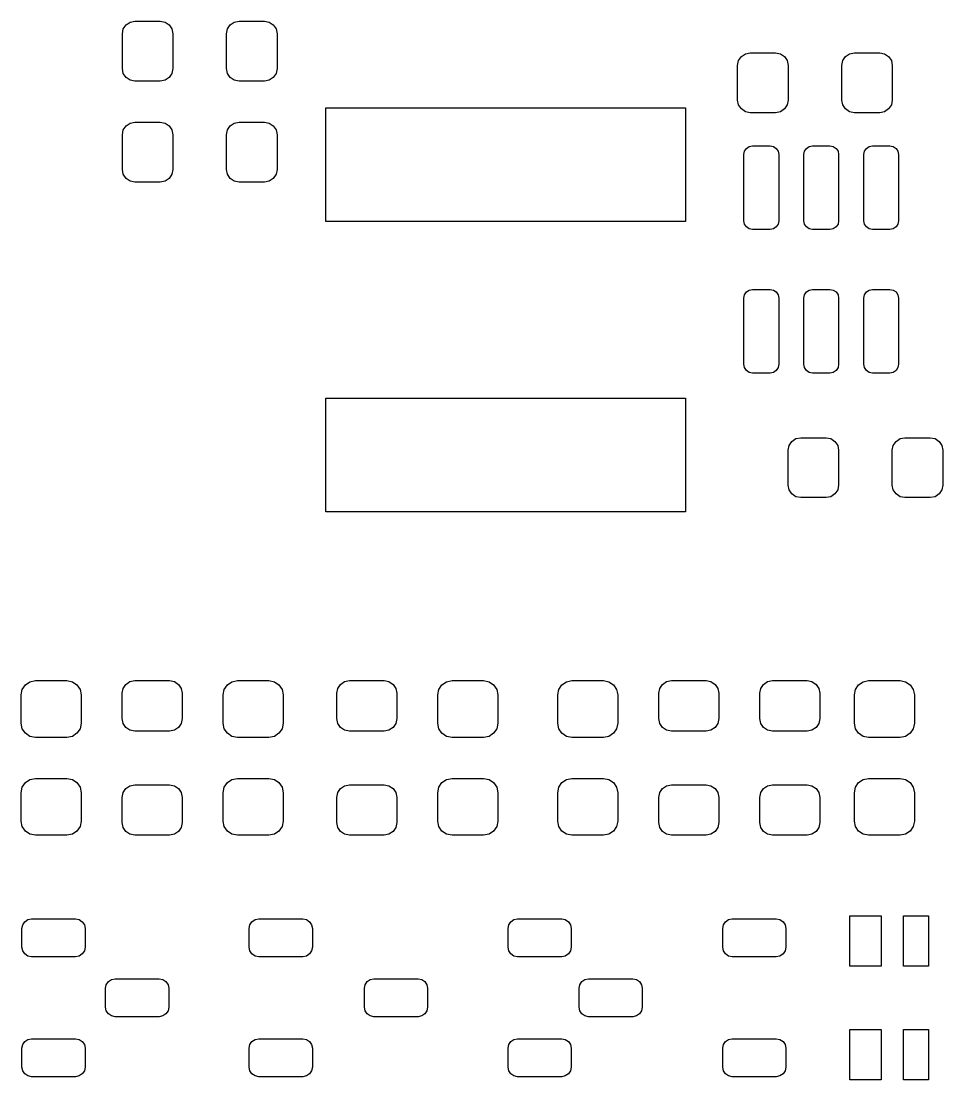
# Model space of a CAD drawing. Extents: x 0.4 to 99.5, y 0.8 to 59.5.
# Drawn here: x 64.42 to 79.02, y 12.3 to 29.07 of the extents above; entities that cross this region are included whole.
import ezdxf

# ---------------------------------------------------------------- set-up
doc = ezdxf.new("R2010")
doc.units = 0
doc.layers.add('BLACK', color=7, linetype='CONTINUOUS')

msp = doc.modelspace()

# ---------------------------------------------------------------- linework, layer by layer
at = {"layer": 'BLACK', "linetype": 'CONTINUOUS'}
for p, q in [((66.086483, 29.016421), (66.151367, 29.059776)), ((66.151367, 29.059776), (66.227904, 29.075)), ((66.227904, 29.075), (66.627904, 29.075)), ((66.627904, 29.075), (66.704441, 29.059776)), ((66.704441, 29.059776), (66.769325, 29.016421)), ((67.736483, 29.016421), (67.801367, 29.059776)), ((67.801367, 29.059776), (67.877904, 29.075)), ((67.877904, 29.075), (68.277904, 29.075)), ((68.277904, 29.075), (68.354441, 29.059776)), ((68.354441, 29.059776), (68.419325, 29.016421)), ((66.027904, 28.875), (66.043128, 28.951537)), ((66.027904, 28.325), (66.027904, 28.875)), ((66.043128, 28.951537), (66.086483, 29.016421)), ((66.769325, 29.016421), (66.81268, 28.951537)), ((66.81268, 28.951537), (66.827904, 28.875)), ((66.827904, 28.875), (66.827904, 28.325)), ((67.677904, 28.875), (67.693128, 28.951537)), ((67.677904, 28.325), (67.677904, 28.875)), ((67.693128, 28.951537), (67.736483, 29.016421)), ((68.419325, 29.016421), (68.46268, 28.951537)), ((68.46268, 28.951537), (68.477904, 28.875)), ((68.477904, 28.875), (68.477904, 28.325)), ((75.833579, 28.516421), (75.898463, 28.559776)), ((75.898463, 28.559776), (75.975, 28.575)), ((75.975, 28.575), (76.375, 28.575)), ((76.375, 28.575), (76.451537, 28.559776)), ((76.451537, 28.559776), (76.516421, 28.516421)), ((77.483579, 28.516421), (77.548463, 28.559776)), ((77.548463, 28.559776), (77.625, 28.575)), ((77.625, 28.575), (78.025, 28.575)), ((78.025, 28.575), (78.101537, 28.559776)), ((78.101537, 28.559776), (78.166421, 28.516421)), ((75.775, 28.375), (75.790224, 28.451537)), ((75.775, 27.825), (75.775, 28.375)), ((75.790224, 28.451537), (75.833579, 28.516421)), ((76.516421, 28.516421), (76.559776, 28.451537)), ((76.559776, 28.451537), (76.575, 28.375)), ((76.575, 28.375), (76.575, 27.825)), ((77.425, 28.375), (77.440224, 28.451537)), ((77.425, 27.825), (77.425, 28.375)), ((77.440224, 28.451537), (77.483579, 28.516421)), ((78.166421, 28.516421), (78.209776, 28.451537)), ((78.209776, 28.451537), (78.225, 28.375)), ((78.225, 28.375), (78.225, 27.825)), ((66.043128, 28.248463), (66.027904, 28.325)), ((66.086483, 28.183579), (66.043128, 28.248463)), ((66.151367, 28.140224), (66.086483, 28.183579)), ((66.769325, 28.183579), (66.704441, 28.140224)), ((66.81268, 28.248463), (66.769325, 28.183579)), ((66.827904, 28.325), (66.81268, 28.248463)), ((67.693128, 28.248463), (67.677904, 28.325)), ((67.736483, 28.183579), (67.693128, 28.248463)), ((67.801367, 28.140224), (67.736483, 28.183579)), ((68.419325, 28.183579), (68.354441, 28.140224)), ((68.46268, 28.248463), (68.419325, 28.183579)), ((68.477904, 28.325), (68.46268, 28.248463)), ((66.227904, 28.125), (66.151367, 28.140224)), ((66.627904, 28.125), (66.227904, 28.125)), ((66.704441, 28.140224), (66.627904, 28.125)), ((67.877904, 28.125), (67.801367, 28.140224)), ((68.277904, 28.125), (67.877904, 28.125)), ((68.354441, 28.140224), (68.277904, 28.125)), ((69.25, 25.9), (69.25, 27.7)), ((69.25, 27.7), (74.95, 27.7)), ((74.95, 27.7), (74.95, 25.9)), ((75.790224, 27.748463), (75.775, 27.825)), ((75.833579, 27.683579), (75.790224, 27.748463)), ((75.898463, 27.640224), (75.833579, 27.683579)), ((76.516421, 27.683579), (76.451537, 27.640224)), ((76.559776, 27.748463), (76.516421, 27.683579)), ((76.575, 27.825), (76.559776, 27.748463)), ((77.440224, 27.748463), (77.425, 27.825)), ((77.483579, 27.683579), (77.440224, 27.748463)), ((77.548463, 27.640224), (77.483579, 27.683579)), ((78.166421, 27.683579), (78.101537, 27.640224)), ((78.209776, 27.748463), (78.166421, 27.683579)), ((78.225, 27.825), (78.209776, 27.748463)), ((75.975, 27.625), (75.898463, 27.640224)), ((76.375, 27.625), (75.975, 27.625)), ((76.451537, 27.640224), (76.375, 27.625)), ((77.625, 27.625), (77.548463, 27.640224)), ((78.025, 27.625), (77.625, 27.625)), ((78.101537, 27.640224), (78.025, 27.625)), ((66.027904, 27.275), (66.043128, 27.351537)), ((66.043128, 27.351537), (66.086483, 27.416421)), ((66.086483, 27.416421), (66.151367, 27.459776)), ((66.151367, 27.459776), (66.227904, 27.475)), ((66.227904, 27.475), (66.627904, 27.475)), ((66.627904, 27.475), (66.704441, 27.459776)), ((66.704441, 27.459776), (66.769325, 27.416421)), ((66.769325, 27.416421), (66.81268, 27.351537)), ((66.81268, 27.351537), (66.827904, 27.275)), ((67.677904, 27.275), (67.693128, 27.351537)), ((67.693128, 27.351537), (67.736483, 27.416421)), ((67.736483, 27.416421), (67.801367, 27.459776)), ((67.801367, 27.459776), (67.877904, 27.475)), ((67.877904, 27.475), (68.277904, 27.475)), ((68.277904, 27.475), (68.354441, 27.459776)), ((68.354441, 27.459776), (68.419325, 27.416421)), ((68.419325, 27.416421), (68.46268, 27.351537)), ((68.46268, 27.351537), (68.477904, 27.275)), ((66.027904, 26.725), (66.027904, 27.275)), ((66.827904, 27.275), (66.827904, 26.725)), ((67.677904, 26.725), (67.677904, 27.275)), ((68.477904, 27.275), (68.477904, 26.725)), ((75.875, 26.9625), (75.885467, 27.015119)), ((75.885467, 27.015119), (75.915273, 27.059727)), ((75.915273, 27.059727), (75.959881, 27.089533)), ((75.959881, 27.089533), (76.0125, 27.1)), ((76.0125, 27.1), (76.2875, 27.1)), ((76.2875, 27.1), (76.340119, 27.089533)), ((76.340119, 27.089533), (76.384727, 27.059727)), ((76.384727, 27.059727), (76.414533, 27.015119)), ((76.414533, 27.015119), (76.425, 26.9625)), ((76.825, 26.9625), (76.835467, 27.015119)), ((76.835467, 27.015119), (76.865273, 27.059727)), ((76.865273, 27.059727), (76.909881, 27.089533)), ((76.909881, 27.089533), (76.9625, 27.1)), ((76.9625, 27.1), (77.2375, 27.1)), ((77.2375, 27.1), (77.290119, 27.089533)), ((77.290119, 27.089533), (77.334727, 27.059727)), ((77.334727, 27.059727), (77.364533, 27.015119)), ((77.364533, 27.015119), (77.375, 26.9625)), ((77.775, 26.9625), (77.785467, 27.015119)), ((77.785467, 27.015119), (77.815273, 27.059727)), ((77.815273, 27.059727), (77.859881, 27.089533)), ((77.859881, 27.089533), (77.9125, 27.1)), ((77.9125, 27.1), (78.1875, 27.1)), ((78.1875, 27.1), (78.240119, 27.089533)), ((78.240119, 27.089533), (78.284727, 27.059727)), ((78.284727, 27.059727), (78.314533, 27.015119)), ((78.314533, 27.015119), (78.325, 26.9625)), ((75.875, 25.9125), (75.875, 26.9625)), ((76.425, 26.9625), (76.425, 25.9125)), ((76.825, 25.9125), (76.825, 26.9625)), ((77.375, 26.9625), (77.375, 25.9125)), ((77.775, 25.9125), (77.775, 26.9625)), ((78.325, 26.9625), (78.325, 25.9125)), ((66.043128, 26.648463), (66.027904, 26.725)), ((66.827904, 26.725), (66.81268, 26.648463)), ((67.693128, 26.648463), (67.677904, 26.725)), ((68.477904, 26.725), (68.46268, 26.648463)), ((66.086483, 26.583579), (66.043128, 26.648463)), ((66.151367, 26.540224), (66.086483, 26.583579)), ((66.227904, 26.525), (66.151367, 26.540224)), ((66.627904, 26.525), (66.227904, 26.525)), ((66.704441, 26.540224), (66.627904, 26.525)), ((66.769325, 26.583579), (66.704441, 26.540224)), ((66.81268, 26.648463), (66.769325, 26.583579)), ((67.736483, 26.583579), (67.693128, 26.648463)), ((67.801367, 26.540224), (67.736483, 26.583579)), ((67.877904, 26.525), (67.801367, 26.540224)), ((68.277904, 26.525), (67.877904, 26.525)), ((68.354441, 26.540224), (68.277904, 26.525)), ((68.419325, 26.583579), (68.354441, 26.540224)), ((68.46268, 26.648463), (68.419325, 26.583579)), ((74.95, 25.9), (69.25, 25.9)), ((75.885467, 25.859881), (75.875, 25.9125)), ((75.915273, 25.815273), (75.885467, 25.859881)), ((76.414533, 25.859881), (76.384727, 25.815273)), ((76.425, 25.9125), (76.414533, 25.859881)), ((76.835467, 25.859881), (76.825, 25.9125)), ((76.865273, 25.815273), (76.835467, 25.859881)), ((77.364533, 25.859881), (77.334727, 25.815273)), ((77.375, 25.9125), (77.364533, 25.859881)), ((77.785467, 25.859881), (77.775, 25.9125)), ((77.815273, 25.815273), (77.785467, 25.859881)), ((78.314533, 25.859881), (78.284727, 25.815273)), ((78.325, 25.9125), (78.314533, 25.859881)), ((75.959881, 25.785467), (75.915273, 25.815273)), ((76.0125, 25.775), (75.959881, 25.785467)), ((76.2875, 25.775), (76.0125, 25.775)), ((76.340119, 25.785467), (76.2875, 25.775)), ((76.384727, 25.815273), (76.340119, 25.785467)), ((76.909881, 25.785467), (76.865273, 25.815273)), ((76.9625, 25.775), (76.909881, 25.785467)), ((77.2375, 25.775), (76.9625, 25.775)), ((77.290119, 25.785467), (77.2375, 25.775)), ((77.334727, 25.815273), (77.290119, 25.785467)), ((77.859881, 25.785467), (77.815273, 25.815273)), ((77.9125, 25.775), (77.859881, 25.785467)), ((78.1875, 25.775), (77.9125, 25.775)), ((78.240119, 25.785467), (78.1875, 25.775)), ((78.284727, 25.815273), (78.240119, 25.785467)), ((75.875, 24.6875), (75.885467, 24.740119)), ((75.875, 23.6375), (75.875, 24.6875)), ((75.885467, 24.740119), (75.915273, 24.784727)), ((75.915273, 24.784727), (75.959881, 24.814533)), ((75.959881, 24.814533), (76.0125, 24.825)), ((76.0125, 24.825), (76.2875, 24.825)), ((76.2875, 24.825), (76.340119, 24.814533)), ((76.340119, 24.814533), (76.384727, 24.784727)), ((76.384727, 24.784727), (76.414533, 24.740119)), ((76.414533, 24.740119), (76.425, 24.6875)), ((76.425, 24.6875), (76.425, 23.6375)), ((76.825, 24.6875), (76.835467, 24.740119)), ((76.825, 23.6375), (76.825, 24.6875)), ((76.835467, 24.740119), (76.865273, 24.784727)), ((76.865273, 24.784727), (76.909881, 24.814533)), ((76.909881, 24.814533), (76.9625, 24.825)), ((76.9625, 24.825), (77.2375, 24.825)), ((77.2375, 24.825), (77.290119, 24.814533)), ((77.290119, 24.814533), (77.334727, 24.784727)), ((77.334727, 24.784727), (77.364533, 24.740119)), ((77.364533, 24.740119), (77.375, 24.6875)), ((77.375, 24.6875), (77.375, 23.6375)), ((77.775, 24.6875), (77.785467, 24.740119)), ((77.775, 23.6375), (77.775, 24.6875)), ((77.785467, 24.740119), (77.815273, 24.784727)), ((77.815273, 24.784727), (77.859881, 24.814533)), ((77.859881, 24.814533), (77.9125, 24.825)), ((77.9125, 24.825), (78.1875, 24.825)), ((78.1875, 24.825), (78.240119, 24.814533)), ((78.240119, 24.814533), (78.284727, 24.784727)), ((78.284727, 24.784727), (78.314533, 24.740119)), ((78.314533, 24.740119), (78.325, 24.6875)), ((78.325, 24.6875), (78.325, 23.6375)), ((75.885467, 23.584881), (75.875, 23.6375)), ((75.915273, 23.540273), (75.885467, 23.584881)), ((75.959881, 23.510467), (75.915273, 23.540273)), ((76.0125, 23.5), (75.959881, 23.510467)), ((76.2875, 23.5), (76.0125, 23.5)), ((76.340119, 23.510467), (76.2875, 23.5)), ((76.384727, 23.540273), (76.340119, 23.510467)), ((76.414533, 23.584881), (76.384727, 23.540273)), ((76.425, 23.6375), (76.414533, 23.584881)), ((76.835467, 23.584881), (76.825, 23.6375)), ((76.865273, 23.540273), (76.835467, 23.584881)), ((76.909881, 23.510467), (76.865273, 23.540273)), ((76.9625, 23.5), (76.909881, 23.510467)), ((77.2375, 23.5), (76.9625, 23.5)), ((77.290119, 23.510467), (77.2375, 23.5)), ((77.334727, 23.540273), (77.290119, 23.510467)), ((77.364533, 23.584881), (77.334727, 23.540273)), ((77.375, 23.6375), (77.364533, 23.584881)), ((77.785467, 23.584881), (77.775, 23.6375)), ((77.815273, 23.540273), (77.785467, 23.584881)), ((77.859881, 23.510467), (77.815273, 23.540273)), ((77.9125, 23.5), (77.859881, 23.510467)), ((78.1875, 23.5), (77.9125, 23.5)), ((78.240119, 23.510467), (78.1875, 23.5)), ((78.284727, 23.540273), (78.240119, 23.510467)), ((78.314533, 23.584881), (78.284727, 23.540273)), ((78.325, 23.6375), (78.314533, 23.584881)), ((69.25, 21.3), (69.25, 23.1)), ((69.25, 23.1), (74.95, 23.1)), ((74.95, 23.1), (74.95, 21.3)), ((76.575, 22.275), (76.590224, 22.351537)), ((76.590224, 22.351537), (76.633579, 22.416421)), ((76.633579, 22.416421), (76.698463, 22.459776)), ((76.698463, 22.459776), (76.775, 22.475)), ((76.775, 22.475), (77.175, 22.475)), ((77.175, 22.475), (77.251537, 22.459776)), ((77.251537, 22.459776), (77.316421, 22.416421)), ((77.316421, 22.416421), (77.359776, 22.351537)), ((77.359776, 22.351537), (77.375, 22.275)), ((78.225, 22.275), (78.240224, 22.351537)), ((78.240224, 22.351537), (78.283579, 22.416421)), ((78.283579, 22.416421), (78.348463, 22.459776)), ((78.348463, 22.459776), (78.425, 22.475)), ((78.425, 22.475), (78.825, 22.475)), ((78.825, 22.475), (78.901537, 22.459776)), ((78.901537, 22.459776), (78.966421, 22.416421)), ((78.966421, 22.416421), (79.009776, 22.351537)), ((79.009776, 22.351537), (79.025, 22.275)), ((76.575, 21.725), (76.575, 22.275)), ((77.375, 22.275), (77.375, 21.725)), ((78.225, 21.725), (78.225, 22.275)), ((79.025, 22.275), (79.025, 21.725)), ((76.590224, 21.648463), (76.575, 21.725)), ((76.633579, 21.583579), (76.590224, 21.648463)), ((77.359776, 21.648463), (77.316421, 21.583579)), ((77.375, 21.725), (77.359776, 21.648463)), ((78.240224, 21.648463), (78.225, 21.725)), ((78.283579, 21.583579), (78.240224, 21.648463)), ((79.009776, 21.648463), (78.966421, 21.583579)), ((79.025, 21.725), (79.009776, 21.648463)), ((76.698463, 21.540224), (76.633579, 21.583579)), ((76.775, 21.525), (76.698463, 21.540224)), ((77.175, 21.525), (76.775, 21.525)), ((77.251537, 21.540224), (77.175, 21.525)), ((77.316421, 21.583579), (77.251537, 21.540224)), ((78.348463, 21.540224), (78.283579, 21.583579)), ((78.425, 21.525), (78.348463, 21.540224)), ((78.825, 21.525), (78.425, 21.525)), ((78.901537, 21.540224), (78.825, 21.525)), ((78.966421, 21.583579), (78.901537, 21.540224)), ((74.95, 21.3), (69.25, 21.3)), ((64.563896, 18.607873), (64.65, 18.625)), ((64.65, 18.625), (65.15, 18.625)), ((65.15, 18.625), (65.236104, 18.607873)), ((66.148463, 18.609776), (66.225, 18.625)), ((66.225, 18.625), (66.775, 18.625)), ((66.775, 18.625), (66.851537, 18.609776)), ((67.763896, 18.607873), (67.85, 18.625)), ((67.85, 18.625), (68.35, 18.625)), ((68.35, 18.625), (68.436104, 18.607873)), ((69.548463, 18.609776), (69.625, 18.625)), ((69.625, 18.625), (70.175, 18.625)), ((70.175, 18.625), (70.251537, 18.609776)), ((71.163896, 18.607873), (71.25, 18.625)), ((71.25, 18.625), (71.75, 18.625)), ((71.75, 18.625), (71.836104, 18.607873)), ((73.063896, 18.607873), (73.15, 18.625)), ((73.15, 18.625), (73.65, 18.625)), ((73.65, 18.625), (73.736104, 18.607873)), ((74.648463, 18.609776), (74.725, 18.625)), ((74.725, 18.625), (75.275, 18.625)), ((75.275, 18.625), (75.351537, 18.609776)), ((76.248463, 18.609776), (76.325, 18.625)), ((76.325, 18.625), (76.875, 18.625)), ((76.875, 18.625), (76.951537, 18.609776)), ((77.763896, 18.607873), (77.85, 18.625)), ((77.85, 18.625), (78.35, 18.625)), ((78.35, 18.625), (78.436104, 18.607873)), ((64.425, 18.4), (64.442127, 18.486104)), ((64.442127, 18.486104), (64.490901, 18.559099)), ((64.490901, 18.559099), (64.563896, 18.607873)), ((65.236104, 18.607873), (65.309099, 18.559099)), ((65.309099, 18.559099), (65.357873, 18.486104)), ((65.357873, 18.486104), (65.375, 18.4)), ((66.025, 18.425), (66.040224, 18.501537)), ((66.040224, 18.501537), (66.083579, 18.566421)), ((66.083579, 18.566421), (66.148463, 18.609776)), ((66.851537, 18.609776), (66.916421, 18.566421)), ((66.916421, 18.566421), (66.959776, 18.501537)), ((66.959776, 18.501537), (66.975, 18.425)), ((67.625, 18.4), (67.642127, 18.486104)), ((67.642127, 18.486104), (67.690901, 18.559099)), ((67.690901, 18.559099), (67.763896, 18.607873)), ((68.436104, 18.607873), (68.509099, 18.559099)), ((68.509099, 18.559099), (68.557873, 18.486104)), ((68.557873, 18.486104), (68.575, 18.4)), ((69.425, 18.425), (69.440224, 18.501537)), ((69.440224, 18.501537), (69.483579, 18.566421)), ((69.483579, 18.566421), (69.548463, 18.609776)), ((70.251537, 18.609776), (70.316421, 18.566421)), ((70.316421, 18.566421), (70.359776, 18.501537)), ((70.359776, 18.501537), (70.375, 18.425)), ((71.025, 18.4), (71.042127, 18.486104)), ((71.042127, 18.486104), (71.090901, 18.559099)), ((71.090901, 18.559099), (71.163896, 18.607873)), ((71.836104, 18.607873), (71.909099, 18.559099)), ((71.909099, 18.559099), (71.957873, 18.486104)), ((71.957873, 18.486104), (71.975, 18.4)), ((72.925, 18.4), (72.942127, 18.486104)), ((72.942127, 18.486104), (72.990901, 18.559099)), ((72.990901, 18.559099), (73.063896, 18.607873)), ((73.736104, 18.607873), (73.809099, 18.559099)), ((73.809099, 18.559099), (73.857873, 18.486104)), ((73.857873, 18.486104), (73.875, 18.4)), ((74.525, 18.425), (74.540224, 18.501537)), ((74.540224, 18.501537), (74.583579, 18.566421)), ((74.583579, 18.566421), (74.648463, 18.609776)), ((75.351537, 18.609776), (75.416421, 18.566421)), ((75.416421, 18.566421), (75.459776, 18.501537)), ((75.459776, 18.501537), (75.475, 18.425)), ((76.125, 18.425), (76.140224, 18.501537)), ((76.140224, 18.501537), (76.183579, 18.566421)), ((76.183579, 18.566421), (76.248463, 18.609776)), ((76.951537, 18.609776), (77.016421, 18.566421)), ((77.016421, 18.566421), (77.059776, 18.501537)), ((77.059776, 18.501537), (77.075, 18.425)), ((77.625, 18.4), (77.642127, 18.486104)), ((77.642127, 18.486104), (77.690901, 18.559099)), ((77.690901, 18.559099), (77.763896, 18.607873)), ((78.436104, 18.607873), (78.509099, 18.559099)), ((78.509099, 18.559099), (78.557873, 18.486104)), ((78.557873, 18.486104), (78.575, 18.4)), ((64.425, 17.95), (64.425, 18.4)), ((65.375, 18.4), (65.375, 17.95)), ((66.025, 18.025), (66.025, 18.425)), ((66.975, 18.425), (66.975, 18.025)), ((67.625, 17.95), (67.625, 18.4)), ((68.575, 18.4), (68.575, 17.95)), ((69.425, 18.025), (69.425, 18.425)), ((70.375, 18.425), (70.375, 18.025)), ((71.025, 17.95), (71.025, 18.4)), ((71.975, 18.4), (71.975, 17.95)), ((72.925, 17.95), (72.925, 18.4)), ((73.875, 18.4), (73.875, 17.95)), ((74.525, 18.025), (74.525, 18.425)), ((75.475, 18.425), (75.475, 18.025)), ((76.125, 18.025), (76.125, 18.425)), ((77.075, 18.425), (77.075, 18.025)), ((77.625, 17.95), (77.625, 18.4)), ((78.575, 18.4), (78.575, 17.95)), ((64.442127, 17.863896), (64.425, 17.95)), ((65.375, 17.95), (65.357873, 17.863896)), ((66.040224, 17.948463), (66.025, 18.025)), ((66.975, 18.025), (66.959776, 17.948463)), ((67.642127, 17.863896), (67.625, 17.95)), ((68.575, 17.95), (68.557873, 17.863896)), ((69.440224, 17.948463), (69.425, 18.025)), ((70.375, 18.025), (70.359776, 17.948463)), ((71.042127, 17.863896), (71.025, 17.95)), ((71.975, 17.95), (71.957873, 17.863896)), ((72.942127, 17.863896), (72.925, 17.95)), ((73.875, 17.95), (73.857873, 17.863896)), ((74.540224, 17.948463), (74.525, 18.025)), ((75.475, 18.025), (75.459776, 17.948463)), ((76.140224, 17.948463), (76.125, 18.025)), ((77.075, 18.025), (77.059776, 17.948463)), ((77.642127, 17.863896), (77.625, 17.95)), ((78.575, 17.95), (78.557873, 17.863896)), ((64.490901, 17.790901), (64.442127, 17.863896)), ((64.563896, 17.742127), (64.490901, 17.790901)), ((65.309099, 17.790901), (65.236104, 17.742127)), ((65.357873, 17.863896), (65.309099, 17.790901)), ((66.083579, 17.883579), (66.040224, 17.948463)), ((66.148463, 17.840224), (66.083579, 17.883579)), ((66.225, 17.825), (66.148463, 17.840224)), ((66.775, 17.825), (66.225, 17.825)), ((66.851537, 17.840224), (66.775, 17.825)), ((66.916421, 17.883579), (66.851537, 17.840224)), ((66.959776, 17.948463), (66.916421, 17.883579)), ((67.690901, 17.790901), (67.642127, 17.863896)), ((67.763896, 17.742127), (67.690901, 17.790901)), ((68.509099, 17.790901), (68.436104, 17.742127)), ((68.557873, 17.863896), (68.509099, 17.790901)), ((69.483579, 17.883579), (69.440224, 17.948463)), ((69.548463, 17.840224), (69.483579, 17.883579)), ((69.625, 17.825), (69.548463, 17.840224)), ((70.175, 17.825), (69.625, 17.825)), ((70.251537, 17.840224), (70.175, 17.825)), ((70.316421, 17.883579), (70.251537, 17.840224)), ((70.359776, 17.948463), (70.316421, 17.883579)), ((71.090901, 17.790901), (71.042127, 17.863896)), ((71.163896, 17.742127), (71.090901, 17.790901)), ((71.909099, 17.790901), (71.836104, 17.742127)), ((71.957873, 17.863896), (71.909099, 17.790901)), ((72.990901, 17.790901), (72.942127, 17.863896)), ((73.063896, 17.742127), (72.990901, 17.790901)), ((73.809099, 17.790901), (73.736104, 17.742127)), ((73.857873, 17.863896), (73.809099, 17.790901)), ((74.583579, 17.883579), (74.540224, 17.948463)), ((74.648463, 17.840224), (74.583579, 17.883579)), ((74.725, 17.825), (74.648463, 17.840224)), ((75.275, 17.825), (74.725, 17.825)), ((75.351537, 17.840224), (75.275, 17.825)), ((75.416421, 17.883579), (75.351537, 17.840224)), ((75.459776, 17.948463), (75.416421, 17.883579)), ((76.183579, 17.883579), (76.140224, 17.948463)), ((76.248463, 17.840224), (76.183579, 17.883579)), ((76.325, 17.825), (76.248463, 17.840224)), ((76.875, 17.825), (76.325, 17.825)), ((76.951537, 17.840224), (76.875, 17.825)), ((77.016421, 17.883579), (76.951537, 17.840224)), ((77.059776, 17.948463), (77.016421, 17.883579)), ((77.690901, 17.790901), (77.642127, 17.863896)), ((77.763896, 17.742127), (77.690901, 17.790901)), ((78.509099, 17.790901), (78.436104, 17.742127)), ((78.557873, 17.863896), (78.509099, 17.790901)), ((64.65, 17.725), (64.563896, 17.742127)), ((65.15, 17.725), (64.65, 17.725)), ((65.236104, 17.742127), (65.15, 17.725)), ((67.85, 17.725), (67.763896, 17.742127)), ((68.35, 17.725), (67.85, 17.725)), ((68.436104, 17.742127), (68.35, 17.725)), ((71.25, 17.725), (71.163896, 17.742127)), ((71.75, 17.725), (71.25, 17.725)), ((71.836104, 17.742127), (71.75, 17.725)), ((73.15, 17.725), (73.063896, 17.742127)), ((73.65, 17.725), (73.15, 17.725)), ((73.736104, 17.742127), (73.65, 17.725)), ((77.85, 17.725), (77.763896, 17.742127)), ((78.35, 17.725), (77.85, 17.725)), ((78.436104, 17.742127), (78.35, 17.725)), ((64.442127, 16.936104), (64.490901, 17.009099)), ((64.490901, 17.009099), (64.563896, 17.057873)), ((64.563896, 17.057873), (64.65, 17.075)), ((64.65, 17.075), (65.15, 17.075)), ((65.15, 17.075), (65.236104, 17.057873)), ((65.236104, 17.057873), (65.309099, 17.009099)), ((65.309099, 17.009099), (65.357873, 16.936104)), ((66.083579, 16.916421), (66.148463, 16.959776)), ((66.148463, 16.959776), (66.225, 16.975)), ((66.225, 16.975), (66.775, 16.975)), ((66.775, 16.975), (66.851537, 16.959776)), ((66.851537, 16.959776), (66.916421, 16.916421)), ((67.642127, 16.936104), (67.690901, 17.009099)), ((67.690901, 17.009099), (67.763896, 17.057873)), ((67.763896, 17.057873), (67.85, 17.075)), ((67.85, 17.075), (68.35, 17.075)), ((68.35, 17.075), (68.436104, 17.057873)), ((68.436104, 17.057873), (68.509099, 17.009099)), ((68.509099, 17.009099), (68.557873, 16.936104)), ((69.483579, 16.916421), (69.548463, 16.959776)), ((69.548463, 16.959776), (69.625, 16.975)), ((69.625, 16.975), (70.175, 16.975)), ((70.175, 16.975), (70.251537, 16.959776)), ((70.251537, 16.959776), (70.316421, 16.916421)), ((71.042127, 16.936104), (71.090901, 17.009099)), ((71.090901, 17.009099), (71.163896, 17.057873)), ((71.163896, 17.057873), (71.25, 17.075)), ((71.25, 17.075), (71.75, 17.075)), ((71.75, 17.075), (71.836104, 17.057873)), ((71.836104, 17.057873), (71.909099, 17.009099)), ((71.909099, 17.009099), (71.957873, 16.936104)), ((72.942127, 16.936104), (72.990901, 17.009099)), ((72.990901, 17.009099), (73.063896, 17.057873)), ((73.063896, 17.057873), (73.15, 17.075)), ((73.15, 17.075), (73.65, 17.075)), ((73.65, 17.075), (73.736104, 17.057873)), ((73.736104, 17.057873), (73.809099, 17.009099)), ((73.809099, 17.009099), (73.857873, 16.936104)), ((74.583579, 16.916421), (74.648463, 16.959776)), ((74.648463, 16.959776), (74.725, 16.975)), ((74.725, 16.975), (75.275, 16.975)), ((75.275, 16.975), (75.351537, 16.959776)), ((75.351537, 16.959776), (75.416421, 16.916421)), ((76.183579, 16.916421), (76.248463, 16.959776)), ((76.248463, 16.959776), (76.325, 16.975)), ((76.325, 16.975), (76.875, 16.975)), ((76.875, 16.975), (76.951537, 16.959776)), ((76.951537, 16.959776), (77.016421, 16.916421)), ((77.642127, 16.936104), (77.690901, 17.009099)), ((77.690901, 17.009099), (77.763896, 17.057873)), ((77.763896, 17.057873), (77.85, 17.075)), ((77.85, 17.075), (78.35, 17.075)), ((78.35, 17.075), (78.436104, 17.057873)), ((78.436104, 17.057873), (78.509099, 17.009099)), ((78.509099, 17.009099), (78.557873, 16.936104)), ((64.425, 16.85), (64.442127, 16.936104)), ((64.425, 16.4), (64.425, 16.85)), ((65.357873, 16.936104), (65.375, 16.85)), ((65.375, 16.85), (65.375, 16.4)), ((66.025, 16.775), (66.040224, 16.851537)), ((66.025, 16.375), (66.025, 16.775)), ((66.040224, 16.851537), (66.083579, 16.916421)), ((66.916421, 16.916421), (66.959776, 16.851537)), ((66.959776, 16.851537), (66.975, 16.775)), ((66.975, 16.775), (66.975, 16.375)), ((67.625, 16.85), (67.642127, 16.936104)), ((67.625, 16.4), (67.625, 16.85)), ((68.557873, 16.936104), (68.575, 16.85)), ((68.575, 16.85), (68.575, 16.4)), ((69.425, 16.775), (69.440224, 16.851537)), ((69.425, 16.375), (69.425, 16.775)), ((69.440224, 16.851537), (69.483579, 16.916421)), ((70.316421, 16.916421), (70.359776, 16.851537)), ((70.359776, 16.851537), (70.375, 16.775)), ((70.375, 16.775), (70.375, 16.375)), ((71.025, 16.85), (71.042127, 16.936104)), ((71.025, 16.4), (71.025, 16.85)), ((71.957873, 16.936104), (71.975, 16.85)), ((71.975, 16.85), (71.975, 16.4)), ((72.925, 16.85), (72.942127, 16.936104)), ((72.925, 16.4), (72.925, 16.85)), ((73.857873, 16.936104), (73.875, 16.85)), ((73.875, 16.85), (73.875, 16.4)), ((74.525, 16.775), (74.540224, 16.851537)), ((74.525, 16.375), (74.525, 16.775)), ((74.540224, 16.851537), (74.583579, 16.916421)), ((75.416421, 16.916421), (75.459776, 16.851537)), ((75.459776, 16.851537), (75.475, 16.775)), ((75.475, 16.775), (75.475, 16.375)), ((76.125, 16.775), (76.140224, 16.851537)), ((76.125, 16.375), (76.125, 16.775)), ((76.140224, 16.851537), (76.183579, 16.916421)), ((77.016421, 16.916421), (77.059776, 16.851537)), ((77.059776, 16.851537), (77.075, 16.775)), ((77.075, 16.775), (77.075, 16.375)), ((77.625, 16.85), (77.642127, 16.936104)), ((77.625, 16.4), (77.625, 16.85)), ((78.557873, 16.936104), (78.575, 16.85)), ((78.575, 16.85), (78.575, 16.4)), ((64.442127, 16.313896), (64.425, 16.4)), ((64.490901, 16.240901), (64.442127, 16.313896)), ((65.357873, 16.313896), (65.309099, 16.240901)), ((65.375, 16.4), (65.357873, 16.313896)), ((66.040224, 16.298463), (66.025, 16.375)), ((66.083579, 16.233579), (66.040224, 16.298463)), ((66.959776, 16.298463), (66.916421, 16.233579)), ((66.975, 16.375), (66.959776, 16.298463)), ((67.642127, 16.313896), (67.625, 16.4)), ((67.690901, 16.240901), (67.642127, 16.313896)), ((68.557873, 16.313896), (68.509099, 16.240901)), ((68.575, 16.4), (68.557873, 16.313896)), ((69.440224, 16.298463), (69.425, 16.375)), ((69.483579, 16.233579), (69.440224, 16.298463)), ((70.359776, 16.298463), (70.316421, 16.233579)), ((70.375, 16.375), (70.359776, 16.298463)), ((71.042127, 16.313896), (71.025, 16.4)), ((71.090901, 16.240901), (71.042127, 16.313896)), ((71.957873, 16.313896), (71.909099, 16.240901)), ((71.975, 16.4), (71.957873, 16.313896)), ((72.942127, 16.313896), (72.925, 16.4)), ((72.990901, 16.240901), (72.942127, 16.313896)), ((73.857873, 16.313896), (73.809099, 16.240901)), ((73.875, 16.4), (73.857873, 16.313896)), ((74.540224, 16.298463), (74.525, 16.375)), ((74.583579, 16.233579), (74.540224, 16.298463)), ((75.459776, 16.298463), (75.416421, 16.233579)), ((75.475, 16.375), (75.459776, 16.298463)), ((76.140224, 16.298463), (76.125, 16.375)), ((76.183579, 16.233579), (76.140224, 16.298463)), ((77.059776, 16.298463), (77.016421, 16.233579)), ((77.075, 16.375), (77.059776, 16.298463)), ((77.642127, 16.313896), (77.625, 16.4)), ((77.690901, 16.240901), (77.642127, 16.313896)), ((78.557873, 16.313896), (78.509099, 16.240901)), ((78.575, 16.4), (78.557873, 16.313896)), ((64.563896, 16.192127), (64.490901, 16.240901)), ((64.65, 16.175), (64.563896, 16.192127)), ((65.15, 16.175), (64.65, 16.175)), ((65.236104, 16.192127), (65.15, 16.175)), ((65.309099, 16.240901), (65.236104, 16.192127)), ((66.148463, 16.190224), (66.083579, 16.233579)), ((66.225, 16.175), (66.148463, 16.190224)), ((66.775, 16.175), (66.225, 16.175)), ((66.851537, 16.190224), (66.775, 16.175)), ((66.916421, 16.233579), (66.851537, 16.190224)), ((67.763896, 16.192127), (67.690901, 16.240901)), ((67.85, 16.175), (67.763896, 16.192127)), ((68.35, 16.175), (67.85, 16.175)), ((68.436104, 16.192127), (68.35, 16.175)), ((68.509099, 16.240901), (68.436104, 16.192127)), ((69.548463, 16.190224), (69.483579, 16.233579)), ((69.625, 16.175), (69.548463, 16.190224)), ((70.175, 16.175), (69.625, 16.175)), ((70.251537, 16.190224), (70.175, 16.175)), ((70.316421, 16.233579), (70.251537, 16.190224)), ((71.163896, 16.192127), (71.090901, 16.240901)), ((71.25, 16.175), (71.163896, 16.192127)), ((71.75, 16.175), (71.25, 16.175)), ((71.836104, 16.192127), (71.75, 16.175)), ((71.909099, 16.240901), (71.836104, 16.192127)), ((73.063896, 16.192127), (72.990901, 16.240901)), ((73.15, 16.175), (73.063896, 16.192127)), ((73.65, 16.175), (73.15, 16.175)), ((73.736104, 16.192127), (73.65, 16.175)), ((73.809099, 16.240901), (73.736104, 16.192127)), ((74.648463, 16.190224), (74.583579, 16.233579)), ((74.725, 16.175), (74.648463, 16.190224)), ((75.275, 16.175), (74.725, 16.175)), ((75.351537, 16.190224), (75.275, 16.175)), ((75.416421, 16.233579), (75.351537, 16.190224)), ((76.248463, 16.190224), (76.183579, 16.233579)), ((76.325, 16.175), (76.248463, 16.190224)), ((76.875, 16.175), (76.325, 16.175)), ((76.951537, 16.190224), (76.875, 16.175)), ((77.016421, 16.233579), (76.951537, 16.190224)), ((77.763896, 16.192127), (77.690901, 16.240901)), ((77.85, 16.175), (77.763896, 16.192127)), ((78.35, 16.175), (77.85, 16.175)), ((78.436104, 16.192127), (78.35, 16.175)), ((78.509099, 16.240901), (78.436104, 16.192127)), ((64.448918, 14.757403), (64.481434, 14.806066)), ((64.481434, 14.806066), (64.530097, 14.838582)), ((64.530097, 14.838582), (64.5875, 14.85)), ((64.5875, 14.85), (65.2875, 14.85)), ((65.2875, 14.85), (65.344903, 14.838582)), ((65.344903, 14.838582), (65.393566, 14.806066)), ((65.393566, 14.806066), (65.426082, 14.757403)), ((68.048918, 14.757403), (68.081434, 14.806066)), ((68.081434, 14.806066), (68.130097, 14.838582)), ((68.130097, 14.838582), (68.1875, 14.85)), ((68.1875, 14.85), (68.8875, 14.85)), ((68.8875, 14.85), (68.944903, 14.838582)), ((68.944903, 14.838582), (68.993566, 14.806066)), ((68.993566, 14.806066), (69.026082, 14.757403)), ((72.148918, 14.757403), (72.181434, 14.806066)), ((72.181434, 14.806066), (72.230097, 14.838582)), ((72.230097, 14.838582), (72.2875, 14.85)), ((72.2875, 14.85), (72.9875, 14.85)), ((72.9875, 14.85), (73.044903, 14.838582)), ((73.044903, 14.838582), (73.093566, 14.806066)), ((73.093566, 14.806066), (73.126082, 14.757403)), ((75.548918, 14.757403), (75.581434, 14.806066)), ((75.581434, 14.806066), (75.630097, 14.838582)), ((75.630097, 14.838582), (75.6875, 14.85)), ((75.6875, 14.85), (76.3875, 14.85)), ((76.3875, 14.85), (76.444903, 14.838582)), ((76.444903, 14.838582), (76.493566, 14.806066)), ((76.493566, 14.806066), (76.526082, 14.757403)), ((77.55, 14.1), (77.55, 14.9)), ((77.55, 14.9), (78.05, 14.9)), ((78.05, 14.9), (78.05, 14.1)), ((78.4, 14.1), (78.4, 14.9)), ((78.4, 14.9), (78.8, 14.9)), ((78.8, 14.9), (78.8, 14.1)), ((64.4375, 14.7), (64.448918, 14.757403)), ((64.4375, 14.4), (64.4375, 14.7)), ((65.426082, 14.757403), (65.4375, 14.7)), ((65.4375, 14.7), (65.4375, 14.4)), ((68.0375, 14.7), (68.048918, 14.757403)), ((68.0375, 14.4), (68.0375, 14.7)), ((69.026082, 14.757403), (69.0375, 14.7)), ((69.0375, 14.7), (69.0375, 14.4)), ((72.1375, 14.7), (72.148918, 14.757403)), ((72.1375, 14.4), (72.1375, 14.7)), ((73.126082, 14.757403), (73.1375, 14.7)), ((73.1375, 14.7), (73.1375, 14.4)), ((75.5375, 14.7), (75.548918, 14.757403)), ((75.5375, 14.4), (75.5375, 14.7)), ((76.526082, 14.757403), (76.5375, 14.7)), ((76.5375, 14.7), (76.5375, 14.4)), ((64.448918, 14.342597), (64.4375, 14.4)), ((64.481434, 14.293934), (64.448918, 14.342597)), ((64.530097, 14.261418), (64.481434, 14.293934)), ((64.5875, 14.25), (64.530097, 14.261418)), ((65.344903, 14.261418), (65.2875, 14.25)), ((65.393566, 14.293934), (65.344903, 14.261418)), ((65.426082, 14.342597), (65.393566, 14.293934)), ((65.4375, 14.4), (65.426082, 14.342597)), ((68.048918, 14.342597), (68.0375, 14.4)), ((68.081434, 14.293934), (68.048918, 14.342597)), ((68.130097, 14.261418), (68.081434, 14.293934)), ((68.1875, 14.25), (68.130097, 14.261418)), ((68.944903, 14.261418), (68.8875, 14.25)), ((68.993566, 14.293934), (68.944903, 14.261418)), ((69.026082, 14.342597), (68.993566, 14.293934)), ((69.0375, 14.4), (69.026082, 14.342597)), ((72.148918, 14.342597), (72.1375, 14.4)), ((72.181434, 14.293934), (72.148918, 14.342597)), ((72.230097, 14.261418), (72.181434, 14.293934)), ((72.2875, 14.25), (72.230097, 14.261418)), ((73.044903, 14.261418), (72.9875, 14.25)), ((73.093566, 14.293934), (73.044903, 14.261418)), ((73.126082, 14.342597), (73.093566, 14.293934)), ((73.1375, 14.4), (73.126082, 14.342597)), ((75.548918, 14.342597), (75.5375, 14.4)), ((75.581434, 14.293934), (75.548918, 14.342597)), ((75.630097, 14.261418), (75.581434, 14.293934)), ((75.6875, 14.25), (75.630097, 14.261418)), ((76.444903, 14.261418), (76.3875, 14.25)), ((76.493566, 14.293934), (76.444903, 14.261418)), ((76.526082, 14.342597), (76.493566, 14.293934)), ((76.5375, 14.4), (76.526082, 14.342597)), ((65.2875, 14.25), (64.5875, 14.25)), ((68.8875, 14.25), (68.1875, 14.25)), ((72.9875, 14.25), (72.2875, 14.25)), ((76.3875, 14.25), (75.6875, 14.25)), ((78.05, 14.1), (77.55, 14.1)), ((78.8, 14.1), (78.4, 14.1)), ((65.7625, 13.75), (65.773918, 13.807403)), ((65.773918, 13.807403), (65.806434, 13.856066)), ((65.806434, 13.856066), (65.855097, 13.888582)), ((65.855097, 13.888582), (65.9125, 13.9)), ((65.9125, 13.9), (66.6125, 13.9)), ((66.6125, 13.9), (66.669903, 13.888582)), ((66.669903, 13.888582), (66.718566, 13.856066)), ((66.718566, 13.856066), (66.751082, 13.807403)), ((66.751082, 13.807403), (66.7625, 13.75)), ((69.8625, 13.75), (69.873918, 13.807403)), ((69.873918, 13.807403), (69.906434, 13.856066)), ((69.906434, 13.856066), (69.955097, 13.888582)), ((69.955097, 13.888582), (70.0125, 13.9)), ((70.0125, 13.9), (70.7125, 13.9)), ((70.7125, 13.9), (70.769903, 13.888582)), ((70.769903, 13.888582), (70.818566, 13.856066)), ((70.818566, 13.856066), (70.851082, 13.807403)), ((70.851082, 13.807403), (70.8625, 13.75)), ((73.2625, 13.75), (73.273918, 13.807403)), ((73.273918, 13.807403), (73.306434, 13.856066)), ((73.306434, 13.856066), (73.355097, 13.888582)), ((73.355097, 13.888582), (73.4125, 13.9)), ((73.4125, 13.9), (74.1125, 13.9)), ((74.1125, 13.9), (74.169903, 13.888582)), ((74.169903, 13.888582), (74.218566, 13.856066)), ((74.218566, 13.856066), (74.251082, 13.807403)), ((74.251082, 13.807403), (74.2625, 13.75)), ((65.7625, 13.45), (65.7625, 13.75)), ((66.7625, 13.75), (66.7625, 13.45)), ((69.8625, 13.45), (69.8625, 13.75)), ((70.8625, 13.75), (70.8625, 13.45)), ((73.2625, 13.45), (73.2625, 13.75)), ((74.2625, 13.75), (74.2625, 13.45)), ((65.773918, 13.392597), (65.7625, 13.45)), ((66.7625, 13.45), (66.751082, 13.392597)), ((69.873918, 13.392597), (69.8625, 13.45)), ((70.8625, 13.45), (70.851082, 13.392597)), ((73.273918, 13.392597), (73.2625, 13.45)), ((74.2625, 13.45), (74.251082, 13.392597)), ((65.806434, 13.343934), (65.773918, 13.392597)), ((65.855097, 13.311418), (65.806434, 13.343934)), ((65.9125, 13.3), (65.855097, 13.311418)), ((66.6125, 13.3), (65.9125, 13.3)), ((66.669903, 13.311418), (66.6125, 13.3)), ((66.718566, 13.343934), (66.669903, 13.311418)), ((66.751082, 13.392597), (66.718566, 13.343934)), ((69.906434, 13.343934), (69.873918, 13.392597)), ((69.955097, 13.311418), (69.906434, 13.343934)), ((70.0125, 13.3), (69.955097, 13.311418)), ((70.7125, 13.3), (70.0125, 13.3)), ((70.769903, 13.311418), (70.7125, 13.3)), ((70.818566, 13.343934), (70.769903, 13.311418)), ((70.851082, 13.392597), (70.818566, 13.343934)), ((73.306434, 13.343934), (73.273918, 13.392597)), ((73.355097, 13.311418), (73.306434, 13.343934)), ((73.4125, 13.3), (73.355097, 13.311418)), ((74.1125, 13.3), (73.4125, 13.3)), ((74.169903, 13.311418), (74.1125, 13.3)), ((74.218566, 13.343934), (74.169903, 13.311418)), ((74.251082, 13.392597), (74.218566, 13.343934)), ((77.55, 12.3), (77.55, 13.1)), ((77.55, 13.1), (78.05, 13.1)), ((78.05, 13.1), (78.05, 12.3)), ((78.4, 12.3), (78.4, 13.1)), ((78.4, 13.1), (78.8, 13.1)), ((78.8, 13.1), (78.8, 12.3)), ((64.481434, 12.906066), (64.530097, 12.938582)), ((64.530097, 12.938582), (64.5875, 12.95)), ((64.5875, 12.95), (65.2875, 12.95)), ((65.2875, 12.95), (65.344903, 12.938582)), ((65.344903, 12.938582), (65.393566, 12.906066)), ((68.081434, 12.906066), (68.130097, 12.938582)), ((68.130097, 12.938582), (68.1875, 12.95)), ((68.1875, 12.95), (68.8875, 12.95)), ((68.8875, 12.95), (68.944903, 12.938582)), ((68.944903, 12.938582), (68.993566, 12.906066)), ((72.181434, 12.906066), (72.230097, 12.938582)), ((72.230097, 12.938582), (72.2875, 12.95)), ((72.2875, 12.95), (72.9875, 12.95)), ((72.9875, 12.95), (73.044903, 12.938582)), ((73.044903, 12.938582), (73.093566, 12.906066)), ((75.581434, 12.906066), (75.630097, 12.938582)), ((75.630097, 12.938582), (75.6875, 12.95)), ((75.6875, 12.95), (76.3875, 12.95)), ((76.3875, 12.95), (76.444903, 12.938582)), ((76.444903, 12.938582), (76.493566, 12.906066)), ((64.4375, 12.8), (64.448918, 12.857403)), ((64.4375, 12.5), (64.4375, 12.8)), ((64.448918, 12.857403), (64.481434, 12.906066)), ((65.393566, 12.906066), (65.426082, 12.857403)), ((65.426082, 12.857403), (65.4375, 12.8)), ((65.4375, 12.8), (65.4375, 12.5)), ((68.0375, 12.8), (68.048918, 12.857403)), ((68.0375, 12.5), (68.0375, 12.8)), ((68.048918, 12.857403), (68.081434, 12.906066)), ((68.993566, 12.906066), (69.026082, 12.857403)), ((69.026082, 12.857403), (69.0375, 12.8)), ((69.0375, 12.8), (69.0375, 12.5)), ((72.1375, 12.8), (72.148918, 12.857403)), ((72.1375, 12.5), (72.1375, 12.8)), ((72.148918, 12.857403), (72.181434, 12.906066)), ((73.093566, 12.906066), (73.126082, 12.857403)), ((73.126082, 12.857403), (73.1375, 12.8)), ((73.1375, 12.8), (73.1375, 12.5)), ((75.5375, 12.8), (75.548918, 12.857403)), ((75.5375, 12.5), (75.5375, 12.8)), ((75.548918, 12.857403), (75.581434, 12.906066)), ((76.493566, 12.906066), (76.526082, 12.857403)), ((76.526082, 12.857403), (76.5375, 12.8)), ((76.5375, 12.8), (76.5375, 12.5)), ((64.448918, 12.442597), (64.4375, 12.5)), ((64.481434, 12.393934), (64.448918, 12.442597)), ((65.426082, 12.442597), (65.393566, 12.393934)), ((65.4375, 12.5), (65.426082, 12.442597)), ((68.048918, 12.442597), (68.0375, 12.5)), ((68.081434, 12.393934), (68.048918, 12.442597)), ((69.026082, 12.442597), (68.993566, 12.393934)), ((69.0375, 12.5), (69.026082, 12.442597)), ((72.148918, 12.442597), (72.1375, 12.5)), ((72.181434, 12.393934), (72.148918, 12.442597)), ((73.126082, 12.442597), (73.093566, 12.393934)), ((73.1375, 12.5), (73.126082, 12.442597)), ((75.548918, 12.442597), (75.5375, 12.5)), ((75.581434, 12.393934), (75.548918, 12.442597)), ((76.526082, 12.442597), (76.493566, 12.393934)), ((76.5375, 12.5), (76.526082, 12.442597)), ((64.530097, 12.361418), (64.481434, 12.393934)), ((64.5875, 12.35), (64.530097, 12.361418)), ((65.2875, 12.35), (64.5875, 12.35)), ((65.344903, 12.361418), (65.2875, 12.35)), ((65.393566, 12.393934), (65.344903, 12.361418)), ((68.130097, 12.361418), (68.081434, 12.393934)), ((68.1875, 12.35), (68.130097, 12.361418)), ((68.8875, 12.35), (68.1875, 12.35)), ((68.944903, 12.361418), (68.8875, 12.35)), ((68.993566, 12.393934), (68.944903, 12.361418)), ((72.230097, 12.361418), (72.181434, 12.393934)), ((72.2875, 12.35), (72.230097, 12.361418)), ((72.9875, 12.35), (72.2875, 12.35)), ((73.044903, 12.361418), (72.9875, 12.35)), ((73.093566, 12.393934), (73.044903, 12.361418)), ((75.630097, 12.361418), (75.581434, 12.393934)), ((75.6875, 12.35), (75.630097, 12.361418)), ((76.3875, 12.35), (75.6875, 12.35)), ((76.444903, 12.361418), (76.3875, 12.35)), ((76.493566, 12.393934), (76.444903, 12.361418)), ((78.05, 12.3), (77.55, 12.3)), ((78.8, 12.3), (78.4, 12.3))]:
    msp.add_line(p, q, dxfattribs=at)

doc.saveas('drawing.dxf')
